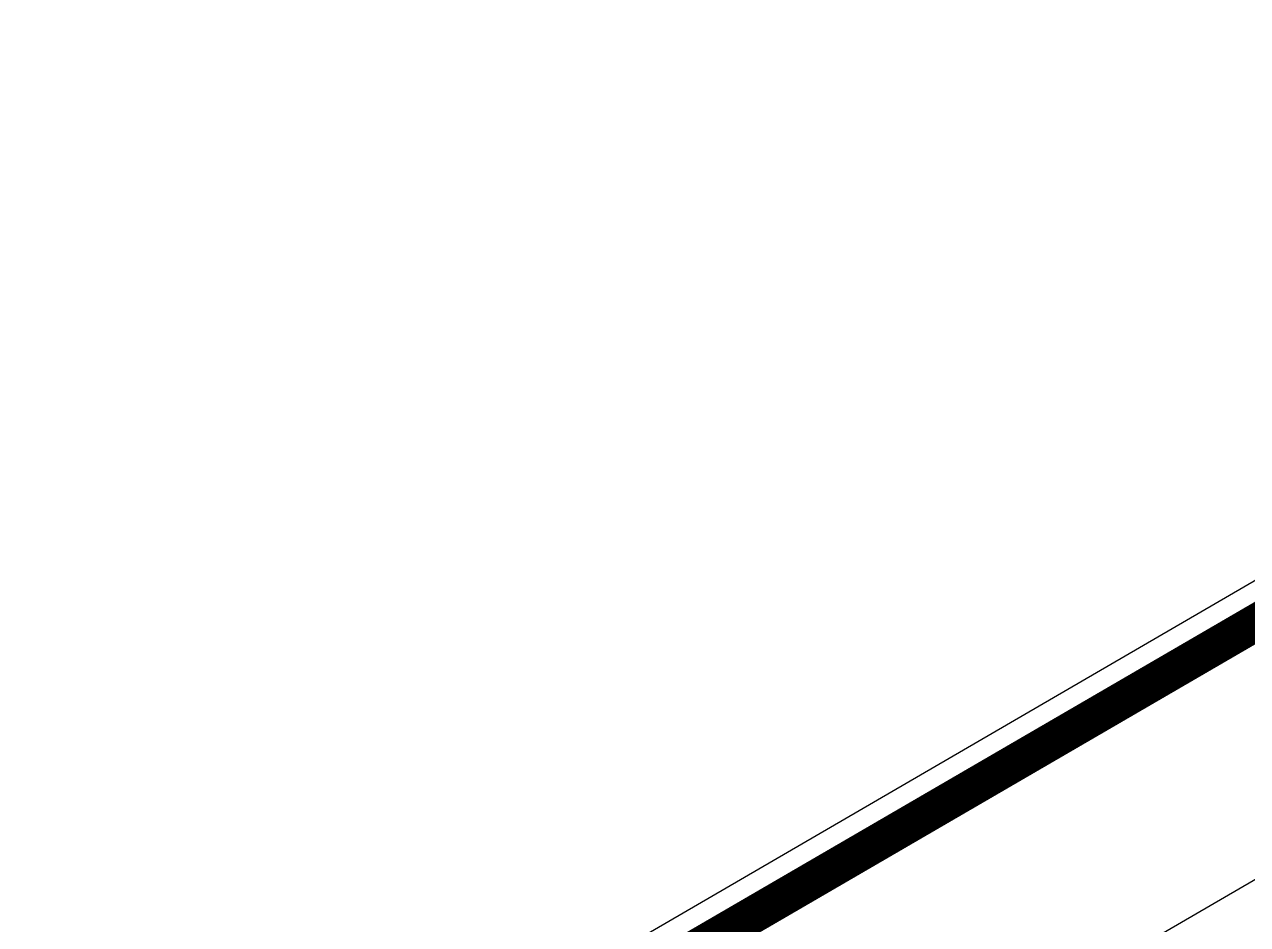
# Model space of a CAD drawing. Header units: millimetres. Extents: x 567980 to 569372, y 2065777 to 2066674.
# Drawn here: x 568813.18 to 568846.28, y 2066135.2 to 2066159.54 of the extents above; entities that cross this region are included whole.
import ezdxf

# ---------------------------------------------------------------- set-up
doc = ezdxf.new("R2010")
doc.units = ezdxf.units.MM
doc.linetypes.add('HIDDEN', pattern=[0.75, 0.5, -0.25])
doc.layers.add('boDnv', color=54, linetype='Continuous', lineweight=25)
for name, color, linetype in [('datoHonHop', 42, 'Continuous'), ('LogDg', 7, 'Continuous'), ('RANHGIOI', 2, 'HIDDEN'), ('ViaHeS', 32, 'Continuous')]:
    doc.layers.add(name, color=color, linetype=linetype)
doc.styles.add('rms', font='romans.shx', dxfattribs={"width": 0.7, "bigfont": 'vns.shx'})
doc.linetypes.add('ADL', pattern='A,0.125,-0.15,["++",rms,S=0.5,R=0,X=0,Y=-0.2245],-1.35,1.125', length=2.75)

# ---------------------------------------------------------------- blocks, each defined once
blk = doc.blocks.new('NEN')
at = {"layer": 'boDnv', "color": 10, "linetype": 'ADL', "ltscale": 0.25}
blk.add_lwpolyline([(122.207, -155.785), (32.175, -208.166), (29.801, -214.701), (39.524, -241.582, 0.256594), (53.262, -253.666, -0.085173), (69.537, -260.336, 0.265195), (88.352, -261.098, 0.012088), (129.923, -238.27), (165.53, -217.582), (130.973, -158.106)], format="xyb", close=True, dxfattribs=at)
at = {"layer": 'datoHonHop', "linetype": 'ByBlock'}
blk.add_lwpolyline([(122.062, -154.713), (31.359, -207.484), (28.737, -214.7), (38.583, -241.923, 0.256594), (53.045, -254.642, -0.085173), (69.006, -261.184, 0.265195), (88.812, -261.986, 0.012088), (130.425, -239.135), (166.897, -217.944), (131.629, -157.245)], format="xyb", close=True, dxfattribs=at)
at = {"layer": 'LogDg'}
blk.add_lwpolyline([(49.536, -260.065, -0.269945), (34.095, -247.153), (22.999, -216.476, -0.362457), (26.499, -206.84), (119.685, -152.625, -0.414384), (136.095, -156.969), (142.222, -167.514, 0.414214), (153.158, -170.413), (250.593, -113.801, -0.432664), (261.767, -117.14), (278.799, -151.193, -0.396001), (275.663, -161.688), (133.439, -244.323, -0.012999), (88.371, -268.964, -0.278117), (67.767, -267.557, 0.110848), (49.536, -260.065)], format="xyb", dxfattribs=at)
at = {"layer": 'RANHGIOI', "color": 1, "ltscale": 9, "const_width": 1}
blk.add_lwpolyline([(-499.271, -471.636), (-50.48, -321.024, 0.050684), (130.425, -239.135), (301.319, -139.843), (460, -51.299, 0.006594), (435.293, -5.051), (303.078, 234.769), (284.672, 225.077), (-55.993, 76.586), (-56.839, 76.223, -0.005137), (-90.743, 62.093)], format="xyb", dxfattribs=at)
at = {"layer": 'ViaHeS'}
blk.add_lwpolyline([(271.249, -157.314), (273.336, -150.33), (257.64, -118.948), (251.08, -116.988), (144.29, -179.035), (131.629, -157.245), (122.062, -154.713), (31.359, -207.484), (28.737, -214.7), (38.583, -241.923, 0.256594), (53.045, -254.642, -0.085173), (69.006, -261.184, 0.265195), (88.812, -261.986, 0.012088), (130.425, -239.135)], format="xyb", close=True, dxfattribs=at)

msp = doc.modelspace()

# ---------------------------------------------------------------- linework, layer by layer
at = {"layer": 'RANHGIOI', "color": 1, "ltscale": 9, "const_width": 1}
msp.add_lwpolyline([(568198.209, 2065900.061), (568647.001, 2066050.673, 0.050684), (568827.906, 2066132.562), (568998.799, 2066231.855), (569157.481, 2066320.398, 0.006594), (569132.774, 2066366.646), (569000.559, 2066606.466), (568982.152, 2066596.774), (568641.488, 2066448.283), (568640.642, 2066447.92, -0.005137), (568606.738, 2066433.79)], format="xyb", dxfattribs=at)

# ---------------------------------------------------------------- next in the draw order: block references
at = {"layer": 'boDnv'}
msp.add_blockref('NEN', (568697.481, 2066371.697), dxfattribs=at)

doc.saveas('drawing.dxf')
